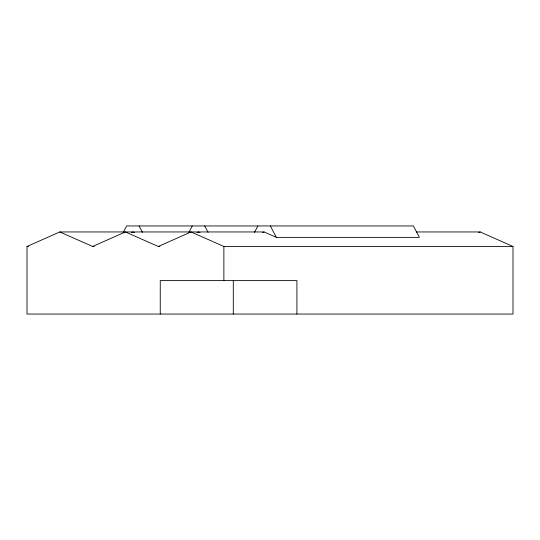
<?xml version="1.0" encoding="UTF-8"?>
<svg xmlns="http://www.w3.org/2000/svg" width="540" height="540" viewBox="0 0 540 540"><rect width="100%" height="100%" fill="white"/><g stroke="black" fill="none" stroke-linecap="round" stroke-linejoin="round"><path stroke-width="0.81" d="M123.242 232.369L126.623 225.95L413.377 225.95L419.384 237.364L276.345 237.364L264.107 231.95L59.812 231.95L27 246.463L27 314.05L513 314.05L513 246.463L480.188 231.95L416.381 231.95M188.872 232.369L192.254 225.95M254.495 232.369L257.877 225.95M59.812 231.95L92.624 246.463L125.435 231.95L158.254 246.463L159.935 246.463M131.321 232.625L132.853 231.95L134.386 232.625M158.254 246.463L191.066 231.95L223.877 246.463L513 246.463M196.951 232.625L198.477 231.95L200.009 232.625M262.575 232.625L264.107 231.95M478.663 232.625L480.188 231.95M27 246.463L28.688 246.463M92.624 246.463L94.311 246.463M270.338 225.95L276.345 237.364M204.707 225.95L208.089 232.369M139.084 225.95L142.466 232.369M296.919 314.05L296.919 280.611L160.252 280.611L160.252 314.05M233.294 280.611L233.294 314.05M223.877 246.463L223.877 280.611"/></g></svg>
